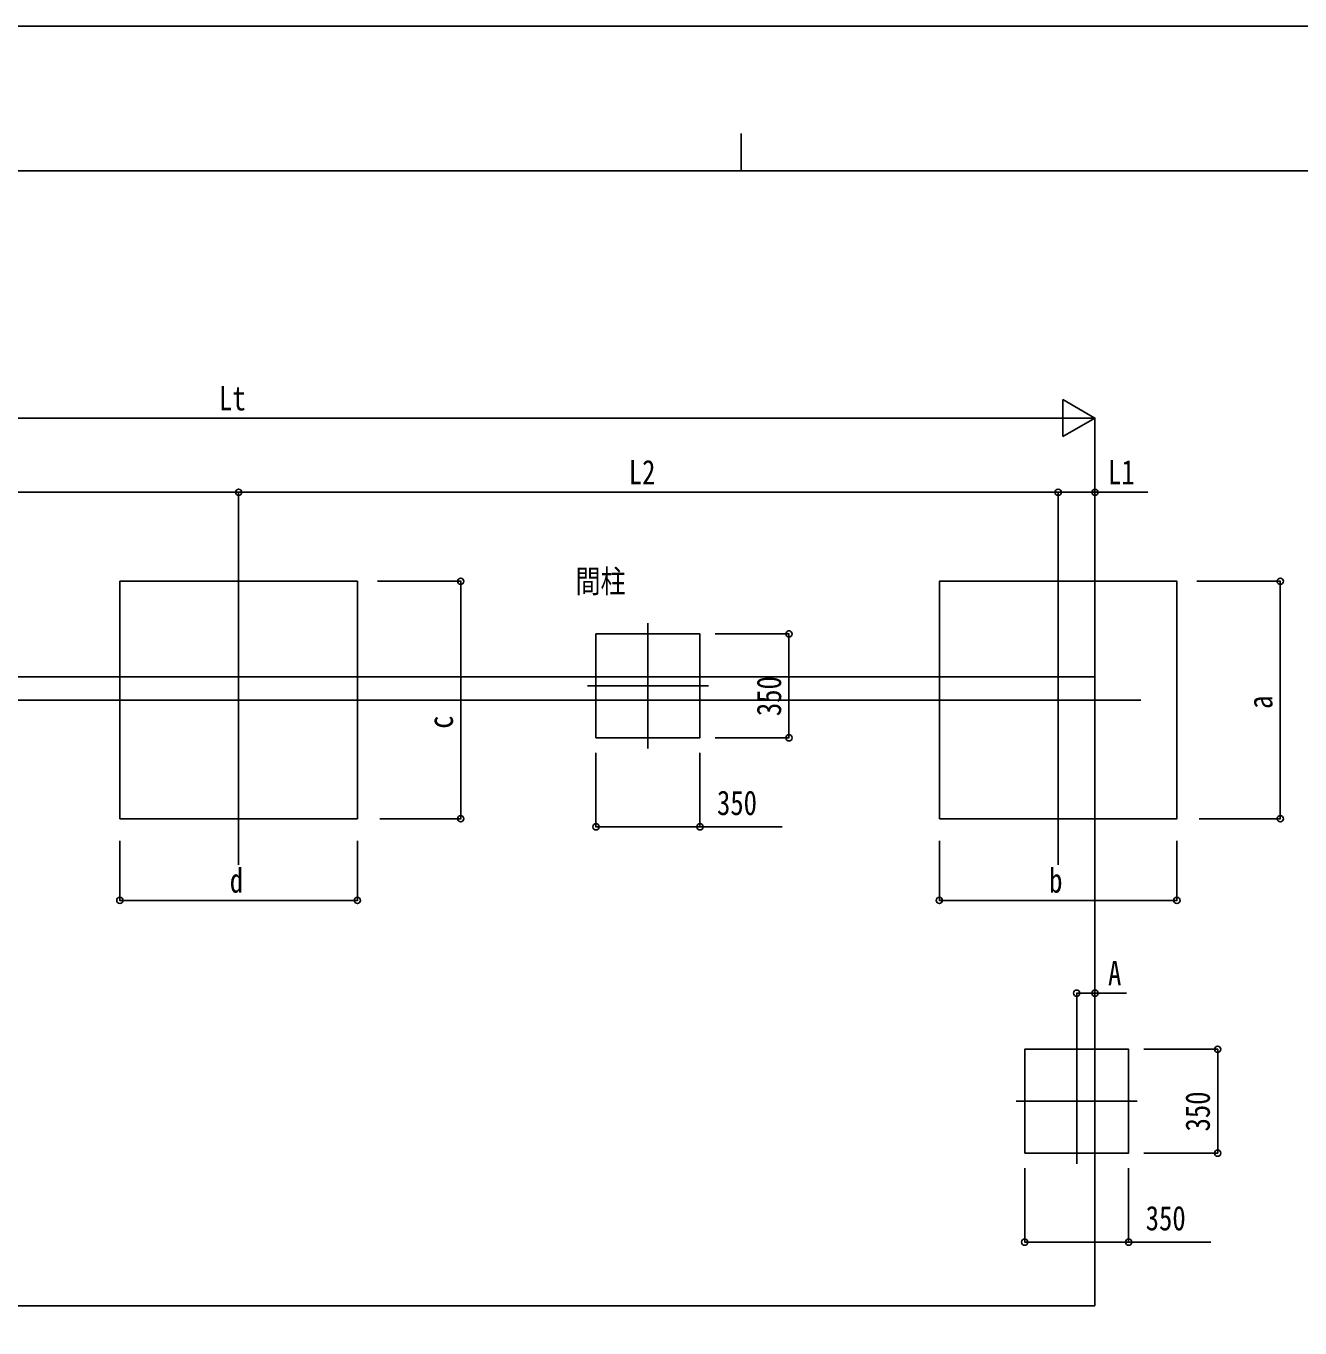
# Model space of a CAD drawing. Units: millimetres, scale not verified. Extents: x -10512 to 10512, y -7425 to 7425.
# Drawn here: x -2420 to 1870, y 3039 to 7425 of the extents above; entities that cross this region are included whole.
import ezdxf
from ezdxf.enums import TextEntityAlignment as Align

# ---------------------------------------------------------------- set-up
doc = ezdxf.new("R2010")
doc.units = ezdxf.units.MM
doc.header["$LTSCALE"] = 30
for name, color, linetype in [('0-2_USER1', 3, 'Continuous'), ('0-3_YKK_12', 2, 'Continuous'), ('0-5_YKK_A1', 4, 'Continuous'), ('0-6_YKK_D', 6, 'Continuous'), ('0-7_YKK_ZWAK', 7, 'Continuous')]:
    doc.layers.add(name, color=color, linetype=linetype)
doc.styles.add('ＭＳ ゴシック', font='')
doc.styles.get('ＭＳ ゴシック').set_extended_font_data('MS Gothic')

msp = doc.modelspace()

# ---------------------------------------------------------------- linework, layer by layer
at = {"layer": '0-3_YKK_12'}
for p, q in [((-1704.45, 5594.39), (-1704.45, 4599.22)), ((1055.55, 5594.39), (1055.55, 4599.22)), ((-325.86, 5413.42), (-325.86, 4990.79)), ((-529.59, 5202.1), (-122.13, 5202.1)), ((-4849.42, 5154.3), (-1530.31, 5154.3)), ((-1985.41, 5154.3), (1333.69, 5154.3)), ((1118.05, 4014.12), (1118.05, 3591.49)), ((914.32, 3802.8), (1321.78, 3802.8))]:
    msp.add_line(p, q, dxfattribs=at)
at = {"layer": '0-5_YKK_A1'}
for p, q in [((-4588.45, 5232.1), (1179.55, 5232.1)), ((1179.55, 5232.1), (1179.55, 3113.72)), ((1179.55, 3113.72), (-4588.45, 3113.72))]:
    msp.add_line(p, q, dxfattribs=at)
for points in [[(-2104.45, 4754.3), (-1304.45, 4754.3), (-1304.45, 5554.3), (-2104.45, 5554.3)], [(655.55, 4754.3), (1455.55, 4754.3), (1455.55, 5554.3), (655.55, 5554.3)], [(-500.86, 5027.1), (-150.86, 5027.1), (-150.86, 5377.1), (-500.86, 5377.1)], [(943.05, 3627.8), (1293.05, 3627.8), (1293.05, 3977.8), (943.05, 3977.8)]]:
    msp.add_lwpolyline(points, close=True, dxfattribs=at)
at = {"layer": '0-6_YKK_D'}
for p, q in [((1179.55, 6104.3), (1071.3, 6166.8)), ((1071.3, 6166.8), (1071.3, 6041.8)), ((-4463.45, 6104.3), (1054.55, 6104.3)), ((1179.55, 6104.3), (963.04, 6104.3)), ((1179.55, 6104.3), (1071.3, 6041.8)), ((1179.55, 5233.1), (1179.55, 6105.3)), ((-4464.45, 5854.3), (-1704.45, 5854.3)), ((-1704.45, 5594.39), (-1704.45, 5855.3)), ((-1704.45, 5594.39), (-1704.45, 5855.3)), ((-1704.45, 5854.3), (1055.55, 5854.3)), ((1055.55, 5594.39), (1055.55, 5855.3)), ((1055.55, 5594.39), (1055.55, 5855.3)), ((1179.55, 5282.1), (1179.55, 5855.3)), ((-1237.29, 5554.3), (-955.34, 5554.3)), ((-956.34, 4754.3), (-956.34, 5554.3)), ((1522.71, 5554.3), (1804.66, 5554.3)), ((1803.66, 4754.3), (1803.66, 5554.3)), ((-99.86, 5377.1), (150.14, 5377.1)), ((149.14, 5377.1), (149.14, 5027.1)), ((-99.86, 5027.1), (150.14, 5027.1)), ((-500.86, 4976.1), (-500.86, 4726.1)), ((-150.86, 4976.1), (-150.86, 4726.1)), ((-1229.45, 4754.3), (-955.34, 4754.3)), ((1530.55, 4754.3), (1804.66, 4754.3)), ((-2104.45, 4680.11), (-2104.45, 4478.3)), ((-1304.45, 4680.29), (-1304.45, 4478.3)), ((655.55, 4680.11), (655.55, 4478.3)), ((1455.55, 4680.29), (1455.55, 4478.3)), ((-2104.45, 4479.3), (-1304.45, 4479.3)), ((655.55, 4479.3), (1455.55, 4479.3)), ((1118.05, 4015.12), (1118.05, 4167.56)), ((1179.55, 4077.53), (1179.55, 4167.56)), ((1344.05, 3977.8), (1594.05, 3977.8)), ((1593.05, 3977.8), (1593.05, 3627.8)), ((1344.05, 3627.8), (1594.05, 3627.8)), ((943.05, 3576.8), (943.05, 3326.8)), ((1293.05, 3576.8), (1293.05, 3326.8))]:
    msp.add_line(p, q, dxfattribs=at)
for points in [[(1055.55, 5854.3), (1179.55, 5854.3), (1357.38, 5854.3)], [(-500.86, 4727.1), (-150.86, 4727.1), (125.64, 4727.1)], [(1118.05, 4166.56), (1179.55, 4166.56), (1285.38, 4166.56)], [(943.05, 3327.8), (1293.05, 3327.8), (1569.55, 3327.8)]]:
    msp.add_lwpolyline(points, dxfattribs=at)
for centre in [(-1704.45, 5854.3), (-1704.45, 5854.3), (1055.55, 5854.3), (1055.55, 5854.3), (1179.55, 5854.3), (-956.34, 5554.3), (1803.66, 5554.3), (149.14, 5377.1), (149.14, 5027.1), (-956.34, 4754.3), (-500.86, 4727.1), (-150.86, 4727.1), (1803.66, 4754.3), (-2104.45, 4479.3), (-1304.45, 4479.3), (655.55, 4479.3), (1455.55, 4479.3), (1118.05, 4166.56), (1179.55, 4166.56), (1593.05, 3977.8), (1593.05, 3627.8), (943.05, 3327.8), (1293.05, 3327.8)]:
    msp.add_circle(centre, 10.62, dxfattribs=at)
at = {"layer": '0-7_YKK_ZWAK'}
for p, q in [((-12.45, 7062.5), (-12.45, 6937.5)), ((9737.55, 6937.5), (-9762.45, 6937.5))]:
    msp.add_line(p, q, dxfattribs=at)
msp.add_lwpolyline([(-10512.5, -7425), (10512.5, -7425), (10512.5, 7425), (-10512.5, 7425)], close=True, dxfattribs=at)

# ---------------------------------------------------------------- texts
at = {"layer": '0-2_USER1', "style": 'ＭＳ ゴシック', "width": 0.8}
msp.add_text('間柱', height=77.32, dxfattribs=at).set_placement((-569.95, 5492.54), align=Align.BOTTOM_LEFT)
at = {"layer": '0-6_YKK_D', "style": 'ＭＳ ゴシック', "width": 0.8}
for s, p in [('Lt', (-1770.45, 6105.3)), ('L2', (-390.45, 5855.97)), ('L1', (1223.72, 5855.97)), ('350', (-93.36, 4742.1)), ('d', (-1734.45, 4480.63)), ('b', (1025.55, 4480.63)), ('A', (1223.72, 4168.23)), ('350', (1350.55, 3342.8))]:
    msp.add_text(s, height=82.48, dxfattribs=at).set_placement(p, align=Align.BOTTOM_LEFT)
for s, p in [('350', (147.47, 5100.1)), ('a', (1801.99, 5124.3)), ('c', (-958.01, 5057.34)), ('350', (1591.38, 3700.8))]:
    msp.add_text(s, height=82.48, rotation=90, dxfattribs=at).set_placement(p, align=Align.BOTTOM_LEFT)

doc.saveas('drawing.dxf')
